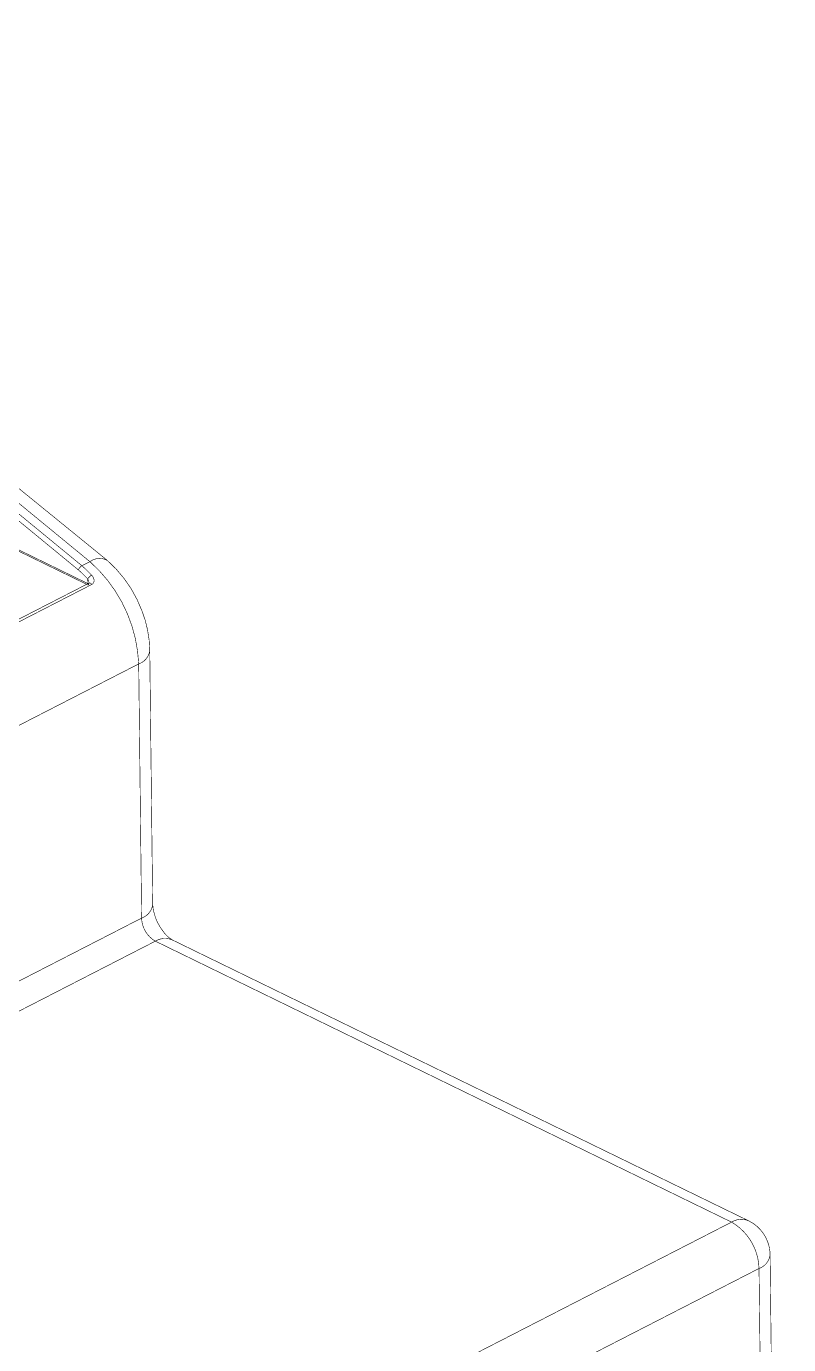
# Model space of a CAD drawing. Header units: inches. Extents: x 0 to 35.2, y -0.7 to 15.9.
# Drawn here: x 20.432 to 21.087, y 3.439 to 4.571 of the extents above; entities that cross this region are included whole.
import ezdxf

# ---------------------------------------------------------------- set-up
doc = ezdxf.new("R2010")
doc.units = ezdxf.units.IN
doc.header["$MEASUREMENT"] = 0
doc.layers.add('Dimensions', color=6, linetype='Continuous')

msp = doc.modelspace()

# ---------------------------------------------------------------- linework, layer by layer
at = {"layer": 'Dimensions'}
for points in [[(19.5007, 4.5706, 0.0005, 0.0005, 0), (20.4834, 4.0917, 0.0005, 0.0005, 0)], [(19.5039, 4.5702, 0.0005, 0.0005, 0), (20.4845, 4.0923, 0.0005, 0.0005, 0)], [(19.9182, 4.4811, 0.0005, 0.0005, -0.079096), (20.5012, 4.1122, 0.0005, 0.0005, 0)], [(20.3914, 4.189, 0.0005, 0.0005, 0), (20.4863, 4.1111, 0.0005, 0.0005, 0)], [(20.3817, 4.1818, 0.0005, 0.0005, 0), (20.4764, 4.104, 0.0005, 0.0005, 0)], [(20.3845, 4.1855, 0.0005, 0.0005, 0), (20.4794, 4.1076, 0.0005, 0.0005, 0)], [(20.4794, 4.1076, 0.0005, 0.0005, 0), (20.4863, 4.1111, 0.0005, 0.0005, 0)], [(20.4863, 4.1111, 0.0005, 0.0005, -0.298768), (20.5012, 4.1122, 0.0005, 0.0005, 0)], [(20.4863, 4.1111, 0.0005, 0.0005, -0.203639), (20.5282, 4.0233, 0.0005, 0.0005, 0)], [(20.5012, 4.1122, 0.0005, 0.0005, -0.122873), (20.531, 4.0689, 0.0005, 0.0005, 0)], [(20.4764, 4.104, 0.0005, 0.0005, -0.186175), (20.4794, 4.1076, 0.0005, 0.0005, 0)], [(20.4764, 4.104, 0.0005, 0.0005, -0.027549), (20.4844, 4.0963, 0.0005, 0.0005, 0)], [(20.4794, 4.1076, 0.0005, 0.0005, -0.027549), (20.4877, 4.0995, 0.0005, 0.0005, 0)], [(20.4855, 4.0977, 0.0005, 0.0005, -0.055128), (20.487, 4.0991, 0.0005, 0.0005, 0)], [(20.487, 4.0991, 0.0005, 0.0005, -0.017207), (20.4877, 4.0995, 0.0005, 0.0005, 0)], [(20.4877, 4.0995, 0.0005, 0.0005, -0.122656), (20.4897, 4.0961, 0.0005, 0.0005, 0)], [(18.5259, 3.0874, 0.0005, 0.0005, 0), (20.4853, 4.0926, 0.0005, 0.0005, 0)], [(18.5285, 3.0863, 0.0005, 0.0005, 0), (20.488, 4.0916, 0.0005, 0.0005, 0)], [(20.4844, 4.0963, 0.0005, 0.0005, -0.06535), (20.4855, 4.0977, 0.0005, 0.0005, 0)], [(20.4844, 4.0963, 0.0005, 0.0005, 0), (20.4845, 4.0923, 0.0005, 0.0005, 0)], [(20.4844, 4.0963, 0.0005, 0.0005, -0.079487), (20.4853, 4.0939, 0.0005, 0.0005, 0)], [(20.4845, 4.0909, 0.0005, 0.0005, -0.268495), (20.4853, 4.0926, 0.0005, 0.0005, 0)], [(20.4845, 4.0923, 0.0005, 0.0005, 0), (20.4846, 4.0923, 0.0005, 0.0005, 0)], [(20.4852, 4.0916, 0.0005, 0.0005, -0.169482), (20.4845, 4.0909, 0.0005, 0.0005, 0)], [(20.4854, 4.0927, 0.0005, 0.0005, -0.092835), (20.4852, 4.0916, 0.0005, 0.0005, 0)], [(20.4853, 4.0926, 0.0005, 0.0005, -0.16573), (20.4861, 4.0928, 0.0005, 0.0005, 0)], [(20.4853, 4.0939, 0.0005, 0.0005, -0.05634), (20.4854, 4.0927, 0.0005, 0.0005, 0)], [(20.4861, 4.0928, 0.0005, 0.0005, -0.111525), (20.4871, 4.0924, 0.0005, 0.0005, 0)], [(20.4871, 4.0924, 0.0005, 0.0005, -0.072597), (20.488, 4.0916, 0.0005, 0.0005, 0)], [(20.4897, 4.0961, 0.0005, 0.0005, -0.36502), (20.488, 4.0916, 0.0005, 0.0005, 0)], [(20.531, 4.0689, 0.0005, 0.0005, -0.089523), (20.5377, 4.035, 0.0005, 0.0005, 0)], [(20.5377, 4.035, 0.0005, 0.0005, -0.288498), (20.5282, 4.0233, 0.0005, 0.0005, 0)], [(20.5377, 4.035, 0.0005, 0.0005, 0), (20.5402, 3.8168, 0.0005, 0.0005, 0)], [(18.5456, 3.0062, 0.0005, 0.0005, 0), (20.5282, 4.0233, 0.0005, 0.0005, 0)], [(20.5282, 4.0233, 0.0005, 0.0005, 0), (20.5307, 3.805, 0.0005, 0.0005, 0)], [(20.5402, 3.8168, 0.0005, 0.0005, -0.288587), (20.5307, 3.805, 0.0005, 0.0005, 0)], [(20.5487, 3.7943, 0.0005, 0.0005, -0.145813), (20.5402, 3.8168, 0.0005, 0.0005, 0)], [(18.5482, 2.7879, 0.0005, 0.0005, 0), (20.5307, 3.805, 0.0005, 0.0005, 0)], [(20.5425, 3.7852, 0.0005, 0.0005, -0.259456), (20.5307, 3.805, 0.0005, 0.0005, 0)], [(20.5572, 3.7862, 0.0005, 0.0005, -0.110829), (20.5487, 3.7943, 0.0005, 0.0005, 0)], [(18.56, 2.7681, 0.0005, 0.0005, 0), (20.5425, 3.7852, 0.0005, 0.0005, 0)], [(20.5425, 3.7852, 0.0005, 0.0005, -0.242393), (20.5572, 3.7862, 0.0005, 0.0005, 0)], [(20.5425, 3.7852, 0.0005, 0.0005, 0), (21.0377, 3.5439, 0.0005, 0.0005, 0)], [(20.5572, 3.7862, 0.0005, 0.0005, 0), (21.0524, 3.545, 0.0005, 0.0005, 0)], [(19.0551, 2.5268, 0.0005, 0.0005, 0), (21.0377, 3.5439, 0.0005, 0.0005, 0)], [(21.0377, 3.5439, 0.0005, 0.0005, -0.242393), (21.0524, 3.545, 0.0005, 0.0005, 0)], [(21.0377, 3.5439, 0.0005, 0.0005, -0.259456), (21.0613, 3.5041, 0.0005, 0.0005, 0)], [(21.0524, 3.545, 0.0005, 0.0005, -0.283672), (21.0708, 3.5159, 0.0005, 0.0005, 0)], [(21.0708, 3.5159, 0.0005, 0.0005, -0.288587), (21.0613, 3.5041, 0.0005, 0.0005, 0)], [(21.0708, 3.5159, 0.0005, 0.0005, 0), (21.0865, 2.1721, 0.0005, 0.0005, 0)], [(19.0787, 2.487, 0.0005, 0.0005, 0), (21.0613, 3.5041, 0.0005, 0.0005, 0)], [(21.0613, 3.5041, 0.0005, 0.0005, 0), (21.077, 2.1604, 0.0005, 0.0005, 0)]]:
    msp.add_lwpolyline(points, format="xyseb", dxfattribs=at)
for points in [[(20.4862, 4.1111, 0.00025, 0.00025, 1), (20.4865, 4.1111, 0.00025, 0.00025, 1)], [(20.4862, 4.1111, 0.00025, 0.00025, 1), (20.4865, 4.1111, 0.00025, 0.00025, 1)], [(20.4862, 4.1111, 0.00025, 0.00025, 1), (20.4865, 4.1111, 0.00025, 0.00025, 1)], [(20.4862, 4.1111, 0.00025, 0.00025, 1), (20.4865, 4.1111, 0.00025, 0.00025, 1)], [(20.501, 4.1122, 0.00025, 0.00025, 1), (20.5013, 4.1122, 0.00025, 0.00025, 1)], [(20.501, 4.1122, 0.00025, 0.00025, 1), (20.5013, 4.1122, 0.00025, 0.00025, 1)], [(20.501, 4.1122, 0.00025, 0.00025, 1), (20.5013, 4.1122, 0.00025, 0.00025, 1)], [(20.4763, 4.104, 0.00025, 0.00025, 1), (20.4766, 4.104, 0.00025, 0.00025, 1)], [(20.4763, 4.104, 0.00025, 0.00025, 1), (20.4766, 4.104, 0.00025, 0.00025, 1)], [(20.4763, 4.104, 0.00025, 0.00025, 1), (20.4766, 4.104, 0.00025, 0.00025, 1)], [(20.4793, 4.1076, 0.00025, 0.00025, 1), (20.4795, 4.1076, 0.00025, 0.00025, 1)], [(20.4793, 4.1076, 0.00025, 0.00025, 1), (20.4795, 4.1076, 0.00025, 0.00025, 1)], [(20.4793, 4.1076, 0.00025, 0.00025, 1), (20.4795, 4.1076, 0.00025, 0.00025, 1)], [(20.4793, 4.1076, 0.00025, 0.00025, 1), (20.4795, 4.1076, 0.00025, 0.00025, 1)], [(20.4868, 4.0991, 0.00025, 0.00025, 1), (20.4871, 4.0991, 0.00025, 0.00025, 1)], [(20.4868, 4.0991, 0.00025, 0.00025, 1), (20.4871, 4.0991, 0.00025, 0.00025, 1)], [(20.4876, 4.0995, 0.00025, 0.00025, 1), (20.4879, 4.0995, 0.00025, 0.00025, 1)], [(20.4876, 4.0995, 0.00025, 0.00025, 1), (20.4879, 4.0995, 0.00025, 0.00025, 1)], [(20.4876, 4.0995, 0.00025, 0.00025, 1), (20.4879, 4.0995, 0.00025, 0.00025, 1)], [(20.4833, 4.0917, 0.00025, 0.00025, 1), (20.4836, 4.0917, 0.00025, 0.00025, 1)], [(20.4843, 4.0963, 0.00025, 0.00025, 1), (20.4846, 4.0963, 0.00025, 0.00025, 1)], [(20.4843, 4.0963, 0.00025, 0.00025, 1), (20.4846, 4.0963, 0.00025, 0.00025, 1)], [(20.4843, 4.0963, 0.00025, 0.00025, 1), (20.4846, 4.0963, 0.00025, 0.00025, 1)], [(20.4843, 4.0963, 0.00025, 0.00025, 1), (20.4846, 4.0963, 0.00025, 0.00025, 1)], [(20.4844, 4.0923, 0.00025, 0.00025, 1), (20.4846, 4.0923, 0.00025, 0.00025, 1)], [(20.4844, 4.0923, 0.00025, 0.00025, 1), (20.4846, 4.0923, 0.00025, 0.00025, 1)], [(20.4844, 4.0923, 0.00025, 0.00025, 1), (20.4846, 4.0923, 0.00025, 0.00025, 1)], [(20.4844, 4.0909, 0.00025, 0.00025, 1), (20.4846, 4.0909, 0.00025, 0.00025, 1)], [(20.4844, 4.0909, 0.00025, 0.00025, 1), (20.4846, 4.0909, 0.00025, 0.00025, 1)], [(20.4845, 4.0923, 0.00025, 0.00025, 1), (20.4847, 4.0923, 0.00025, 0.00025, 1)], [(20.4851, 4.0916, 0.00025, 0.00025, 1), (20.4853, 4.0916, 0.00025, 0.00025, 1)], [(20.4851, 4.0916, 0.00025, 0.00025, 1), (20.4853, 4.0916, 0.00025, 0.00025, 1)], [(20.4851, 4.0926, 0.00025, 0.00025, 1), (20.4854, 4.0926, 0.00025, 0.00025, 1)], [(20.4851, 4.0926, 0.00025, 0.00025, 1), (20.4854, 4.0926, 0.00025, 0.00025, 1)], [(20.4852, 4.0939, 0.00025, 0.00025, 1), (20.4855, 4.0939, 0.00025, 0.00025, 1)], [(20.4852, 4.0939, 0.00025, 0.00025, 1), (20.4855, 4.0939, 0.00025, 0.00025, 1)], [(20.4852, 4.0926, 0.00025, 0.00025, 1), (20.4854, 4.0926, 0.00025, 0.00025, 1)], [(20.4853, 4.0977, 0.00025, 0.00025, 1), (20.4856, 4.0977, 0.00025, 0.00025, 1)], [(20.4853, 4.0977, 0.00025, 0.00025, 1), (20.4856, 4.0977, 0.00025, 0.00025, 1)], [(20.4853, 4.0927, 0.00025, 0.00025, 1), (20.4855, 4.0927, 0.00025, 0.00025, 1)], [(20.4853, 4.0927, 0.00025, 0.00025, 1), (20.4855, 4.0927, 0.00025, 0.00025, 1)], [(20.486, 4.0928, 0.00025, 0.00025, 1), (20.4862, 4.0928, 0.00025, 0.00025, 1)], [(20.486, 4.0928, 0.00025, 0.00025, 1), (20.4862, 4.0928, 0.00025, 0.00025, 1)], [(20.487, 4.0924, 0.00025, 0.00025, 1), (20.4872, 4.0924, 0.00025, 0.00025, 1)], [(20.487, 4.0924, 0.00025, 0.00025, 1), (20.4872, 4.0924, 0.00025, 0.00025, 1)], [(20.4879, 4.0916, 0.00025, 0.00025, 1), (20.4881, 4.0916, 0.00025, 0.00025, 1)], [(20.4879, 4.0916, 0.00025, 0.00025, 1), (20.4881, 4.0916, 0.00025, 0.00025, 1)], [(20.4879, 4.0916, 0.00025, 0.00025, 1), (20.4881, 4.0916, 0.00025, 0.00025, 1)], [(20.4896, 4.0961, 0.00025, 0.00025, 1), (20.4898, 4.0961, 0.00025, 0.00025, 1)], [(20.4896, 4.0961, 0.00025, 0.00025, 1), (20.4898, 4.0961, 0.00025, 0.00025, 1)], [(20.5308, 4.0689, 0.00025, 0.00025, 1), (20.5311, 4.0689, 0.00025, 0.00025, 1)], [(20.5308, 4.0689, 0.00025, 0.00025, 1), (20.5311, 4.0689, 0.00025, 0.00025, 1)], [(20.5376, 4.035, 0.00025, 0.00025, 1), (20.5378, 4.035, 0.00025, 0.00025, 1)], [(20.5376, 4.035, 0.00025, 0.00025, 1), (20.5378, 4.035, 0.00025, 0.00025, 1)], [(20.5376, 4.035, 0.00025, 0.00025, 1), (20.5378, 4.035, 0.00025, 0.00025, 1)], [(20.528, 4.0233, 0.00025, 0.00025, 1), (20.5283, 4.0233, 0.00025, 0.00025, 1)], [(20.528, 4.0233, 0.00025, 0.00025, 1), (20.5283, 4.0233, 0.00025, 0.00025, 1)], [(20.528, 4.0233, 0.00025, 0.00025, 1), (20.5283, 4.0233, 0.00025, 0.00025, 1)], [(20.528, 4.0233, 0.00025, 0.00025, 1), (20.5283, 4.0233, 0.00025, 0.00025, 1)], [(20.5401, 3.8168, 0.00025, 0.00025, 1), (20.5404, 3.8168, 0.00025, 0.00025, 1)], [(20.5401, 3.8168, 0.00025, 0.00025, 1), (20.5404, 3.8168, 0.00025, 0.00025, 1)], [(20.5401, 3.8168, 0.00025, 0.00025, 1), (20.5404, 3.8168, 0.00025, 0.00025, 1)], [(20.5306, 3.805, 0.00025, 0.00025, 1), (20.5308, 3.805, 0.00025, 0.00025, 1)], [(20.5306, 3.805, 0.00025, 0.00025, 1), (20.5308, 3.805, 0.00025, 0.00025, 1)], [(20.5306, 3.805, 0.00025, 0.00025, 1), (20.5308, 3.805, 0.00025, 0.00025, 1)], [(20.5306, 3.805, 0.00025, 0.00025, 1), (20.5308, 3.805, 0.00025, 0.00025, 1)], [(20.5486, 3.7943, 0.00025, 0.00025, 1), (20.5488, 3.7943, 0.00025, 0.00025, 1)], [(20.5486, 3.7943, 0.00025, 0.00025, 1), (20.5488, 3.7943, 0.00025, 0.00025, 1)], [(20.5424, 3.7852, 0.00025, 0.00025, 1), (20.5427, 3.7852, 0.00025, 0.00025, 1)], [(20.5424, 3.7852, 0.00025, 0.00025, 1), (20.5427, 3.7852, 0.00025, 0.00025, 1)], [(20.5424, 3.7852, 0.00025, 0.00025, 1), (20.5427, 3.7852, 0.00025, 0.00025, 1)], [(20.5424, 3.7852, 0.00025, 0.00025, 1), (20.5427, 3.7852, 0.00025, 0.00025, 1)], [(20.5571, 3.7862, 0.00025, 0.00025, 1), (20.5574, 3.7862, 0.00025, 0.00025, 1)], [(20.5571, 3.7862, 0.00025, 0.00025, 1), (20.5574, 3.7862, 0.00025, 0.00025, 1)], [(20.5571, 3.7862, 0.00025, 0.00025, 1), (20.5574, 3.7862, 0.00025, 0.00025, 1)], [(21.0375, 3.5439, 0.00025, 0.00025, 1), (21.0378, 3.5439, 0.00025, 0.00025, 1)], [(21.0375, 3.5439, 0.00025, 0.00025, 1), (21.0378, 3.5439, 0.00025, 0.00025, 1)], [(21.0375, 3.5439, 0.00025, 0.00025, 1), (21.0378, 3.5439, 0.00025, 0.00025, 1)], [(21.0375, 3.5439, 0.00025, 0.00025, 1), (21.0378, 3.5439, 0.00025, 0.00025, 1)], [(21.0522, 3.545, 0.00025, 0.00025, 1), (21.0525, 3.545, 0.00025, 0.00025, 1)], [(21.0522, 3.545, 0.00025, 0.00025, 1), (21.0525, 3.545, 0.00025, 0.00025, 1)], [(21.0522, 3.545, 0.00025, 0.00025, 1), (21.0525, 3.545, 0.00025, 0.00025, 1)], [(21.0707, 3.5159, 0.00025, 0.00025, 1), (21.0709, 3.5159, 0.00025, 0.00025, 1)], [(21.0707, 3.5159, 0.00025, 0.00025, 1), (21.0709, 3.5159, 0.00025, 0.00025, 1)], [(21.0707, 3.5159, 0.00025, 0.00025, 1), (21.0709, 3.5159, 0.00025, 0.00025, 1)], [(21.0612, 3.5041, 0.00025, 0.00025, 1), (21.0614, 3.5041, 0.00025, 0.00025, 1)], [(21.0612, 3.5041, 0.00025, 0.00025, 1), (21.0614, 3.5041, 0.00025, 0.00025, 1)], [(21.0612, 3.5041, 0.00025, 0.00025, 1), (21.0614, 3.5041, 0.00025, 0.00025, 1)], [(21.0612, 3.5041, 0.00025, 0.00025, 1), (21.0614, 3.5041, 0.00025, 0.00025, 1)]]:
    msp.add_lwpolyline(points, format="xyseb", close=True, dxfattribs=at)

doc.saveas('drawing.dxf')
